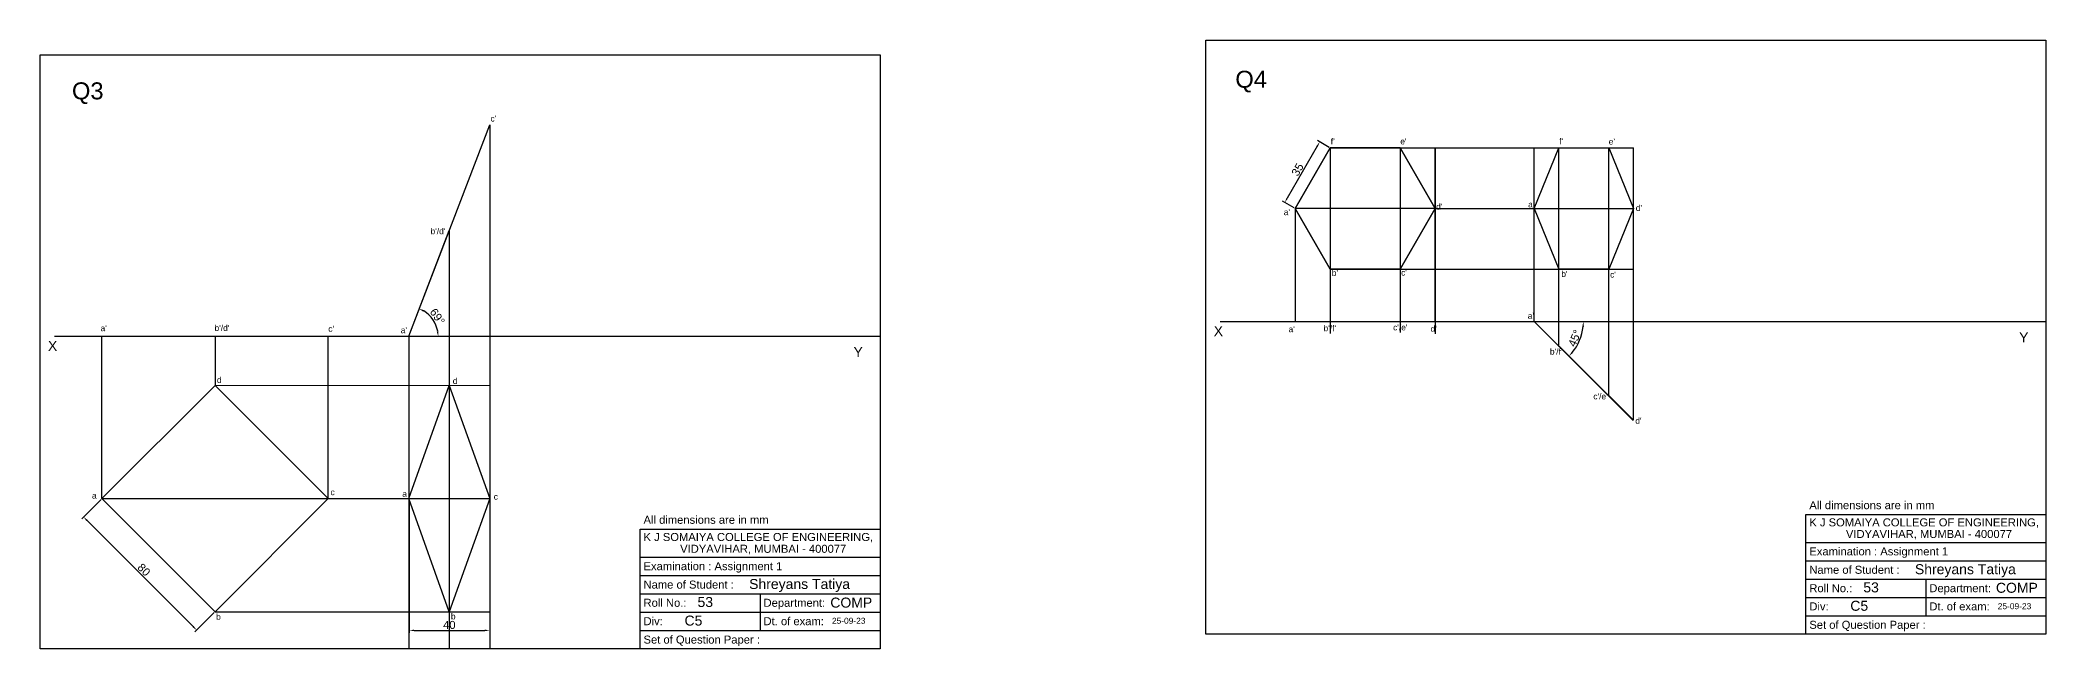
# Model space of a CAD drawing. Header units: millimetres. Extents: x 2670 to 4955, y 1870 to 2186.
# Drawn here: x 3952 to 4955, y 1881 to 2186 of the extents above; entities that cross this region are included whole.
import ezdxf

# ---------------------------------------------------------------- set-up
doc = ezdxf.new("R2010")
doc.units = ezdxf.units.MM
doc.styles.get("Standard").update_dxf_attribs({"font": 'arial.ttf'})
doc.dimstyles.new('ISO-25', dxfattribs={"dimtxt": 4, "dimasz": 2.5, "dimexe": 1.25, "dimexo": 0.625, "dimtad": 1, "dimdec": 0, "dimdsep": 46, "dimtxsty": 'Standard', "dimcen": 2.5, "dimadec": 0, "dimazin": 0, "dimtfac": 1, "dimtdec": 0, "dimtmove": 0, "dimatfit": 3, "dimfxl": 1, "dimarcsym": 0})

# ---------------------------------------------------------------- blocks, each defined once
blk = doc.blocks.new('*D17')
at = {"layer": 'Defpoints', "color": 0, "lineweight": -2, "transparency": 16777216}
for p, q in [((3982.3, 1956.1), (3972.6, 1946.4)), ((3975.3, 1945.5), (4028.3, 1892.5)), ((4038.9, 1899.5), (4029.2, 1889.8))]:
    blk.add_line(p, q, dxfattribs=at)
at = {"layer": 'Defpoints', "color": 0, "lineweight": 30, "transparency": 16777216}
for p in [(3982.7, 1956.5), (4039.3, 1899.9), (4030.1, 1890.7)]:
    blk.add_point(p, dxfattribs=at)
for points in [[(3975.6, 1945.8), (3975, 1945.2), (3973.5, 1947.3)], [(4028.6, 1892.8), (4028, 1892.2), (4030.1, 1890.7)]]:
    blk.add_solid(points, dxfattribs=at)
at = {"layer": 'Defpoints', "color": 0, "lineweight": 0, "transparency": 16777216, "insert": (4003.7, 1920.9), "char_height": 4, "attachment_point": 5, "rotation": 315}
blk.add_mtext('80', dxfattribs=at)
blk = doc.blocks.new('*D19')
at = {"layer": 'Defpoints', "color": 0, "lineweight": -2, "transparency": 16777216}
for p, q in [((4136.3, 1955.9), (4136.3, 1889.3)), ((4176.6, 1955.9), (4176.6, 1889.3)), ((4138.8, 1890.6), (4174.1, 1890.6))]:
    blk.add_line(p, q, dxfattribs=at)
at = {"layer": 'Defpoints', "color": 0, "lineweight": 30, "transparency": 16777216}
for p in [(4136.3, 1956.5), (4176.6, 1956.5), (4176.6, 1890.6)]:
    blk.add_point(p, dxfattribs=at)
for points in [[(4138.8, 1891), (4138.8, 1890.2), (4136.3, 1890.6)], [(4174.1, 1891), (4174.1, 1890.2), (4176.6, 1890.6)]]:
    blk.add_solid(points, dxfattribs=at)
at = {"layer": 'Defpoints', "color": 0, "lineweight": -3, "transparency": 16777216, "insert": (4156.4, 1893.3), "char_height": 4, "attachment_point": 5}
blk.add_mtext('40', dxfattribs=at)
blk = doc.blocks.new('*D20')
at = {"layer": 'Defpoints', "color": 0, "lineweight": -2, "transparency": 16777216}
blk.add_arc((4136.1, 2037.7), 14.7, 9.7609, 59.2391, dxfattribs=at)
at = {"layer": 'Defpoints', "color": 0, "lineweight": 30, "transparency": 16777216}
for p in [(4156.4, 2090.5), (3959, 2037.7), (4136.1, 2037.7), (4149.6, 2043.4), (4371.8, 2037.7)]:
    blk.add_point(p, dxfattribs=at)
for points in [[(4143.4, 2049.9), (4143.8, 2050.7), (4141.3, 2051.4)], [(4151, 2040.2), (4150.1, 2040.1), (4150.8, 2037.7)]]:
    blk.add_solid(points, dxfattribs=at)
at = {"layer": 'Defpoints', "color": 0, "lineweight": -3, "transparency": 16777216, "insert": (4150.4, 2047.5), "char_height": 4, "attachment_point": 5, "rotation": 304.5}
blk.add_mtext('69°', dxfattribs=at)
blk = doc.blocks.new('*D28')
at = {"layer": 'Defpoints', "color": 0, "lineweight": -2, "transparency": 16777216}
for p, q in [((4590.3, 2132.7), (4575.3, 2106.7)), ((4596.3, 2132.1), (4590.5, 2135.5)), ((4578.8, 2101.8), (4573, 2105.2))]:
    blk.add_line(p, q, dxfattribs=at)
at = {"layer": 'Defpoints', "color": 0, "lineweight": 30, "transparency": 16777216}
for p in [(4596.8, 2131.8), (4574.1, 2104.5), (4579.3, 2101.5)]:
    blk.add_point(p, dxfattribs=at)
for points in [[(4590, 2132.9), (4590.7, 2132.5), (4591.6, 2134.8)], [(4575, 2106.9), (4575.7, 2106.5), (4574.1, 2104.5)]]:
    blk.add_solid(points, dxfattribs=at)
at = {"layer": 'Defpoints', "color": 0, "lineweight": -3, "transparency": 16777216, "insert": (4580.5, 2121), "char_height": 4, "attachment_point": 5, "rotation": 60}
blk.add_mtext('35', dxfattribs=at)
blk = doc.blocks.new('*D32')
at = {"layer": 'Defpoints', "color": 0, "lineweight": -2, "transparency": 16777216}
blk.add_line((4719.6, 2045), (4724.7, 2045), dxfattribs=at)
blk.add_arc((4698.9, 2045), 24.5, 320.8408, 354.1592, dxfattribs=at)
at = {"layer": 'Defpoints', "color": 0, "lineweight": -3, "transparency": 16777216}
for p in [(4678.8, 2045), (4698.9, 2045), (4719, 2045), (4720.1, 2032.8), (4748.4, 1995.5)]:
    blk.add_point(p, dxfattribs=at)
for points in [[(4722.9, 2042.5), (4723.7, 2042.5), (4723.4, 2045)], [(4718.2, 2029.3), (4717.6, 2029.8), (4716.2, 2027.7)]]:
    blk.add_solid(points, dxfattribs=at)
at = {"layer": 'Defpoints', "color": 0, "lineweight": -3, "transparency": 16777216, "insert": (4719.1, 2036.7), "char_height": 4, "attachment_point": 5, "rotation": 67.5}
blk.add_mtext('45°', dxfattribs=at)

msp = doc.modelspace()

# ---------------------------------------------------------------- linework, layer by layer
for p, q in [((3951.8, 2178.4), (4371.8, 2178.4)), ((3951.8, 1881.4), (3951.8, 2178.4)), ((4371.8, 2178.4), (4371.8, 1881.4)), ((4534.7, 2185.7), (4954.7, 2185.7)), ((4534.7, 1888.7), (4534.7, 2185.7)), ((4954.7, 2185.7), (4954.7, 1888.7)), ((4834.7, 1948.5), (4954.7, 1948.5)), ((4834.7, 1888.7), (4834.7, 1948.5)), ((4251.8, 1941.2), (4371.8, 1941.2)), ((4251.8, 1881.4), (4251.8, 1941.2)), ((4371.8, 1936.4), (4371.8, 1881.4)), ((4954.7, 1943.7), (4954.7, 1888.7)), ((4251.8, 1927.2), (4371.8, 1927.2)), ((4834.7, 1934.6), (4954.7, 1934.6)), ((4251.8, 1918), (4371.8, 1918)), ((4834.7, 1925.4), (4954.7, 1925.4)), ((4834.7, 1916.2), (4954.7, 1916.2)), ((4894.7, 1916.2), (4894.7, 1897.9)), ((4251.8, 1908.9), (4371.8, 1908.9)), ((4311.8, 1908.9), (4311.8, 1890.5)), ((4834.7, 1907.1), (4954.7, 1907.1)), ((4251.8, 1899.7), (4371.8, 1899.7)), ((4834.7, 1897.9), (4954.7, 1897.9)), ((4251.8, 1890.5), (4371.8, 1890.5)), ((4954.7, 1888.7), (4534.7, 1888.7)), ((4954.7, 1888.7), (4834.7, 1888.7)), ((4371.8, 1881.4), (3951.8, 1881.4)), ((4371.8, 1881.4), (4251.8, 1881.4))]:
    msp.add_line(p, q)
at = {"layer": 'Defpoints', "color": 0, "lineweight": 0}
for p, q in [((4136.1, 2037.7), (4176.6, 2143.3)), ((4095.9, 2037.7), (4136.1, 2037.7)), ((4678.8, 2045), (4719, 2045)), ((4039.3, 2013.1), (4176.6, 2013.1))]:
    msp.add_line(p, q, dxfattribs=at)
at = {"layer": 'Defpoints', "color": 0, "lineweight": 30}
for p, q in [((4136.1, 2037.7), (4176.6, 2143.3)), ((4176.6, 2143.3), (4176.6, 2143.3)), ((4579.3, 2101.5), (4596.8, 2131.8)), ((4596.8, 2131.8), (4631.8, 2131.8)), ((4631.8, 2131.8), (4649.3, 2101.5)), ((4698.9, 2101.5), (4711.2, 2131.8)), ((4711.2, 2131.8), (4736.1, 2131.8)), ((4736.1, 2131.8), (4748.5, 2101.5)), ((4596.8, 2071.2), (4579.3, 2101.5)), ((4649.3, 2101.5), (4631.8, 2071.2)), ((4698.9, 2101.5), (4711.2, 2071.2)), ((4748.5, 2101.5), (4736.1, 2071.2)), ((4136.1, 2037.7), (4156.4, 2090.5)), ((4631.8, 2071.2), (4596.8, 2071.2)), ((4736.1, 2071.2), (4711.2, 2071.2)), ((3982.7, 2037.7), (4095.9, 2037.7)), ((4579.3, 2045), (4649.3, 2045)), ((4698.9, 2045), (4748.4, 1995.5)), ((4136.1, 1956.5), (4156.4, 2013.1)), ((4156.4, 2013.1), (4176.6, 1956.5)), ((4156.4, 1899.9), (4136.1, 1956.5)), ((4176.6, 1956.5), (4156.4, 1899.9))]:
    msp.add_line(p, q, dxfattribs=at)
at = {"layer": 'Defpoints', "color": 0, "lineweight": -3}
for p, q in [((4176.6, 2143.3), (4176.6, 1881.4)), ((4596.8, 2131.8), (4596.8, 2039.1)), ((4631.8, 2131.8), (4596.8, 2131.8)), ((4631.8, 2131.8), (4631.8, 2071.2)), ((4631.8, 2131.8), (4748.5, 2131.8)), ((4649.3, 2045), (4649.3, 2131.8)), ((4649.3, 2131.8), (4649.3, 2038.8)), ((4698.9, 2045), (4698.9, 2131.8)), ((4711.2, 2032.6), (4711.2, 2131.8)), ((4736.1, 2008), (4736.1, 2131.8)), ((4748.5, 1995.7), (4748.5, 2131.8)), ((4649.3, 2101.5), (4579.3, 2101.5)), ((4579.3, 2101.5), (4579.3, 2045)), ((4649.3, 2101.5), (4748.5, 2101.5)), ((4156.4, 2090.5), (4156.4, 1881.4)), ((4596.8, 2071.2), (4596.8, 2039.1)), ((4631.8, 2071.2), (4631.8, 2039.5)), ((4631.8, 2071.2), (4748.5, 2071.2)), ((3959, 2037.7), (4371.8, 2037.7)), ((3959, 2037.7), (3959, 2037.7)), ((3959, 2037.7), (3959, 2037.7)), ((3959, 2037.7), (4039.3, 2037.7)), ((3982.7, 1956.5), (3982.7, 2037.7)), ((4039.3, 2037.7), (4039.3, 2013.1)), ((4039.3, 2037.7), (4039.3, 2013.1)), ((4095.9, 1956.5), (4095.9, 2037.7)), ((4136.1, 2037.7), (4136.1, 1881.4)), ((4176.6, 2037.7), (4176.6, 2037.7)), ((4541.8, 2045), (4954.7, 2045)), ((4541.8, 2045), (4541.8, 2045)), ((4541.8, 2045), (4541.8, 2045)), ((4541.8, 2045), (4622.2, 2045)), ((4541.8, 2045), (4599.9, 2045)), ((4541.8, 2045), (4649.3, 2045)), ((4649.3, 2045), (4698.9, 2045)), ((4698.9, 2045), (4748.5, 1995.7)), ((4759.5, 2045), (4759.5, 2045)), ((4039.3, 2013.1), (3982.7, 1956.5)), ((4095.9, 1956.5), (4039.3, 2013.1)), ((3982.7, 1956.5), (4095.9, 1956.5)), ((3982.7, 1956.5), (4039.3, 1899.9)), ((4039.3, 1899.9), (4095.9, 1956.5)), ((4095.9, 1956.5), (4176.6, 1956.5)), ((4039.3, 1899.9), (4176.6, 1899.9))]:
    msp.add_line(p, q, dxfattribs=at)
msp.add_lwpolyline([(4579.3, 2101.5), (4596.8, 2071.2), (4631.8, 2071.2), (4649.3, 2101.5), (4631.8, 2131.8), (4596.8, 2131.8)], close=True, dxfattribs=at)
for points in [[(3959, 2037.7), (3959, 2037.7), (3959, 2037.7)], [(4541.8, 2045), (4541.8, 2045), (4541.8, 2045)]]:
    msp.add_lwpolyline(points, dxfattribs=at)

# ---------------------------------------------------------------- texts
for s, height, p in [('All dimensions are in mm', 4.008, (4253.5, 1943.9)), ('All dimensions are in mm', 4.008, (4836.4, 1951.2)), ('K J SOMAIYA COLLEGE OF ENGINEERING, ', 4.008, (4836.4, 1942.6)), ('K J SOMAIYA COLLEGE OF ENGINEERING, ', 4.008, (4253.5, 1935.3)), ('VIDYAVIHAR, MUMBAI - 400077', 4.008, (4854.7, 1936.8)), ('VIDYAVIHAR, MUMBAI - 400077', 4.008, (4271.8, 1929.4)), ('Examination : Assignment 1', 4.008, (4836.4, 1928.1)), ('Examination : Assignment 1', 4.008, (4253.5, 1920.7)), ('Name of Student : ', 4.008, (4253.5, 1911.5)), ('Name of Student : ', 4.008, (4836.4, 1918.9)), ('Roll No.: ', 4.01, (4253.5, 1902.4)), ('Department: ', 4.008, (4313.5, 1902.4)), ('Roll No.: ', 4.01, (4836.4, 1909.7)), ('Department: ', 4.008, (4896.4, 1909.7)), ('Div: ', 4.01, (4253.5, 1893.2)), ('Dt. of exam:', 4.008, (4313.5, 1893.2)), ('Set of Question Paper : ', 4.008, (4836.4, 1891.4)), ('Div: ', 4.01, (4836.4, 1900.6)), ('Dt. of exam:', 4.008, (4896.4, 1900.6)), ('Set of Question Paper : ', 4.008, (4253.5, 1884))]:
    msp.add_text(s, height=height).set_placement(p)
at = {"char_height": 5, "attachment_point": 1}
for s, width, insert in [('Shreyans Tatiya', 56.26, (4306.3, 1916.3)), ('Shreyans Tatiya', 56.26, (4889.2, 1923.7)), ('53', 18.043, (4280.5, 1907.3)), ('COMP', 18.242, (4346.9, 1907)), ('53', 18.043, (4863.4, 1914.6)), ('COMP', 18.242, (4929.7, 1914.4)), ('C5', 29.121, (4274, 1898)), ('C5', 29.121, (4856.9, 1905.4))]:
    msp.add_mtext_dynamic_manual_height_columns(s, width=width, gutter_width=42.5, heights=[0], dxfattribs=dict(at, insert=insert))
at = {"layer": 'Defpoints', "color": 0, "lineweight": -3, "attachment_point": 1}
for s, width, insert, char_height in [('Q4', 43.807, (4549.4, 2170.4), 8.5), ('Q3', 43.807, (3967.7, 2164.6), 8.5), ("f'", 16.558, (4597.1, 2136.6), 3), ("e'", 16.558, (4631.9, 2136.6), 3), ("f'", 16.558, (4711.4, 2136.7), 3), ("e'", 16.558, (4736.1, 2136.5), 3), ("a'", 16.558, (4573.6, 2101.2), 3), ("d'", 16.558, (4649.8, 2104), 3), ("a'", 16.558, (4695.8, 2105.1), 3), ("d'", 16.558, (4749.6, 2103.3), 3), ("b'", 16.558, (4597.6, 2070.8), 3), ("c'", 16.558, (4632.3, 2071), 3), ("b'", 16.558, (4712.4, 2070.3), 3), ("c'", 16.558, (4736.8, 2070), 3), ("a'", 16.558, (4695.6, 2049.4), 3), ('\\pxt1;X', 7.171, (4538.6, 2042.7), 5), ("a'", 16.558, (4576, 2042.7), 3), ("b'/f'", 16.558, (4593.5, 2043.2), 3), ("c'/e'", 16.558, (4628.3, 2043.6), 3), ("d'", 16.558, (4647, 2042.9), 3), ('\\pxt1;Y', 7.171, (4941.3, 2039.6), 5), ('\\pxt1;X', 7.171, (3955.7, 2035.3), 5), ('\\pxt1;Y', 7.171, (4358.5, 2032.3), 5), ("b'/f'", 16.558, (4706.7, 2031.5), 3), ("c'/e'", 16.558, (4728.4, 2009.1), 3), ("d'", 16.558, (4749.4, 1996.9), 3), ('25-09-23', 21.121, (4347.7, 1896.9), 3), ('25-09-23', 21.121, (4930.6, 1904.2), 3)]:
    msp.add_mtext_dynamic_manual_height_columns(s, width=width, gutter_width=42.5, heights=[0], dxfattribs=dict(at, insert=insert, char_height=char_height))
at = {"layer": 'Defpoints', "color": 0, "lineweight": 30, "char_height": 3, "attachment_point": 1}
for s, insert in [("c'", (4177, 2148)), ("b'/d'", (4147, 2091.7)), ("a'", (3982, 2043.2)), ("b'/d'", (4039, 2043.3)), ("c'", (4095.9, 2042.9)), ("a'", (4132.1, 2042.2)), ('d', (4040.2, 2017.3)), ('d', (4158.1, 2016.8)), ('a', (3977.7, 1959.5)), ('c', (4097, 1961.2)), ('a', (4132.9, 1960.4)), ('c', (4178.6, 1959)), ('b', (4039.8, 1898.9)), ('b', (4157.2, 1899.1))]:
    msp.add_mtext_dynamic_manual_height_columns(s, width=10.841, gutter_width=42.5, heights=[0], dxfattribs=dict(at, insert=insert))

# ---------------------------------------------------------------- dimensions: what is measured, and where the dimension line sits
at = {"layer": 'Defpoints', "color": 0, "lineweight": -3}
dim = msp.add_aligned_dim(p1=(4596.8, 2131.8), p2=(4579.3, 2101.5), distance=-6.1, dimstyle='ISO-25', dxfattribs=at)
dim.commit()
dim.dimension.update_dxf_attribs({"geometry": '*D28', "text_midpoint": (4580.5, 2121)})
for base, line1, line2, picture, middle in [((4149.6, 2043.4), ((3959, 2037.7), (4371.8, 2037.7)), ((4136.1, 2037.7), (4156.4, 2090.5)), '*D20', (4150.4, 2047.5)), ((4720.1, 2032.8), ((4698.9, 2045), (4748.4, 1995.5)), ((4678.8, 2045), (4719, 2045)), '*D32', (4719.1, 2036.7))]:
    dim = msp.add_angular_dim_2l(base=base, line1=line1, line2=line2, dimstyle='ISO-25', dxfattribs=at)
    dim.commit()
    dim.dimension.update_dxf_attribs({"geometry": picture, "text_midpoint": middle})
at = {"layer": 'Defpoints', "color": 0, "lineweight": 0}
dim = msp.add_aligned_dim(p1=(3982.7, 1956.5), p2=(4039.3, 1899.9), distance=-13, dimstyle='ISO-25', dxfattribs=at)
dim.commit()
dim.dimension.update_dxf_attribs({"geometry": '*D17', "text_midpoint": (4003.7, 1920.9)})
at = {"layer": 'Defpoints', "color": 0, "lineweight": -3}
dim = msp.add_linear_dim(base=(4176.6, 1890.6), p1=(4136.3, 1956.5), p2=(4176.6, 1956.5), dimstyle='ISO-25', dxfattribs=at)
dim.commit()
dim.dimension.update_dxf_attribs({"geometry": '*D19', "text_midpoint": (4156.4, 1893.3)})

doc.saveas('drawing.dxf')
